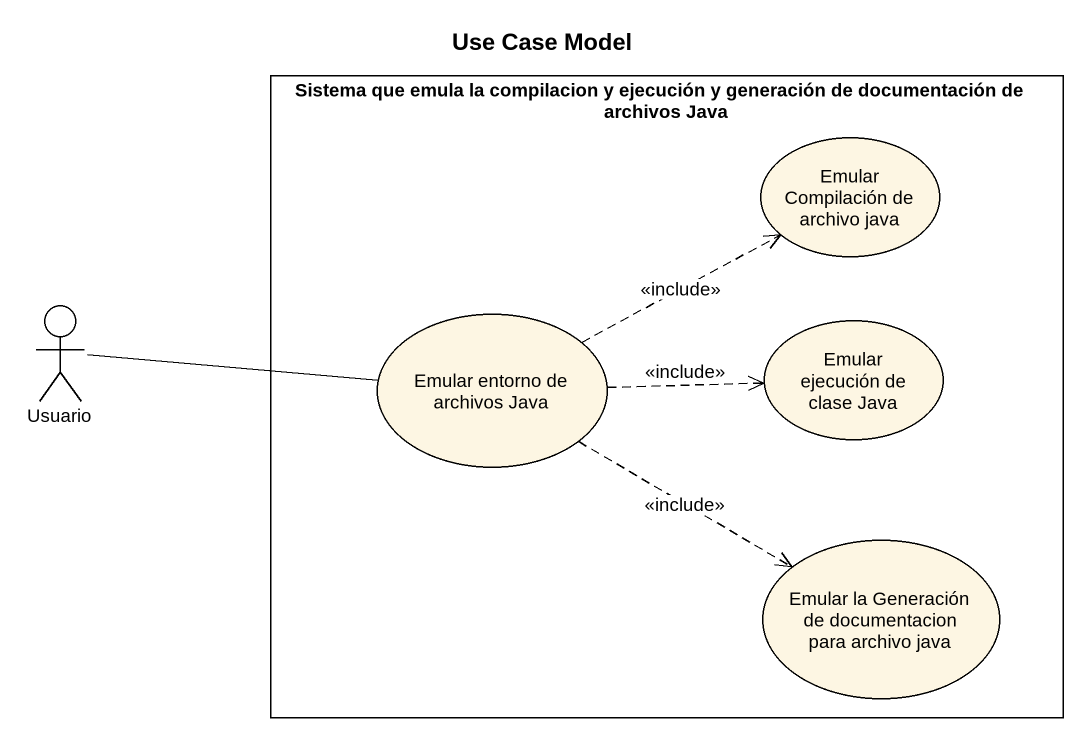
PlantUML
@startuml
title Use Case Model
rectangle "Sistema que emula la compilacion y ejecución y generación de documentación de archivos Java" as Sistema_que_emula_la {
  usecase "Emular Compilación de archivo java" as Emular_Compilación_de
  usecase "Emular entorno de archivos Java" as Emular_entorno_de_archivos
  usecase "Emular ejecución de clase Java" as Emular_ejecución_de_clase
  usecase "Emular la Generación de documentacion para archivo java" as Emular_la_Generación_de
}
actor Usuario
Usuario -right- Emular_entorno_de_archivos
Emular_entorno_de_archivos .right.> Emular_Compilación_de : <<include>>
Emular_entorno_de_archivos .right.> Emular_ejecución_de_clase : <<include>>
Emular_entorno_de_archivos .right.> Emular_la_Generación_de : <<include>>
@enduml
